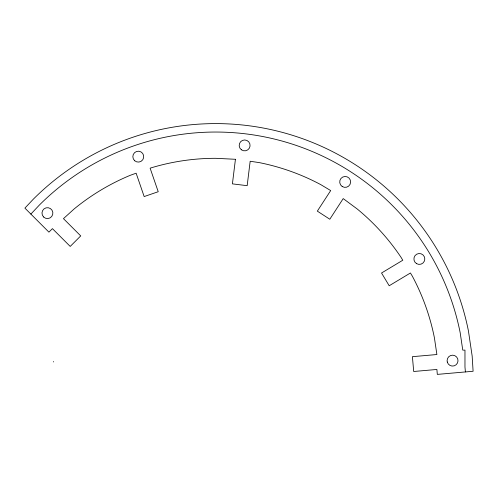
<?xml version="1.0" encoding="UTF-8"?>
<svg xmlns="http://www.w3.org/2000/svg" width="498" height="498" viewBox="0 0 498 498"><rect width="100%" height="100%" fill="white"/><g stroke="black" fill="none" stroke-linecap="round" stroke-linejoin="round"><path stroke-width="0.75" d="M30.864 214.084L39.367 205.064A249.311 249.311 0 0 1 460.177 332.714L462.76 350.125L464.97 350.125L464.97 367.001L465.4 371.938M53.448 361.523L53.448 361.959M235.436 159.285L232.417 183.868L247.176 185.679L250.17 161.259L259.172 162.597A223.042 223.042 0 0 1 320.799 184.646L330.684 190.572L317.332 211.133L329.807 219.232L343.209 198.596L357.153 208.936A223.042 223.042 0 0 1 401.108 257.435L402.789 260.236L381.536 273.01L389.193 285.752L410.433 272.991L412.363 276.209A223.042 223.042 0 0 1 434.412 337.837L436.889 354.532L412.406 356.674L413.701 371.489L436.889 369.46L437.319 374.396L473.1 371.265L472.166 356.089L468.456 331.064A257.746 257.746 0 0 0 33.403 199.094L24.9 208.114L48.922 232.143L52.427 228.638L70.212 246.417L80.726 235.903L63.458 218.641L74.165 208.936A223.042 223.042 0 0 1 130.302 175.29L136.128 173.204L144.165 196.561L158.227 191.718L150.128 168.193L150.913 167.913A223.042 223.042 0 0 1 215.659 158.308L235.436 159.285M447.291 362.034L447.104 360.627A5.453 5.453 0 0 1 454.861 355.684A5.453 5.453 0 0 1 456.062 364.804A5.453 5.453 0 0 1 447.291 362.034M416.627 263.679A5.453 5.453 0 0 0 424.806 258.96A5.453 5.453 0 0 0 416.627 254.235A5.453 5.453 0 0 0 416.627 263.679M342.194 186.501A5.453 5.453 0 0 0 350.611 182.212A5.453 5.453 0 0 0 342.686 177.07A5.453 5.453 0 0 0 342.194 186.501M241.349 149.767A5.453 5.453 0 0 0 250.04 146.082A5.453 5.453 0 0 0 242.495 140.399A5.453 5.453 0 0 0 241.349 149.767M134.709 160.761A5.453 5.453 0 0 0 143.636 157.685A5.453 5.453 0 0 0 136.514 151.492A5.453 5.453 0 0 0 134.709 160.761M43.575 216.979A5.453 5.453 0 0 0 52.695 214.532A5.453 5.453 0 0 0 46.021 207.859A5.453 5.453 0 0 0 43.575 216.979"/></g></svg>
